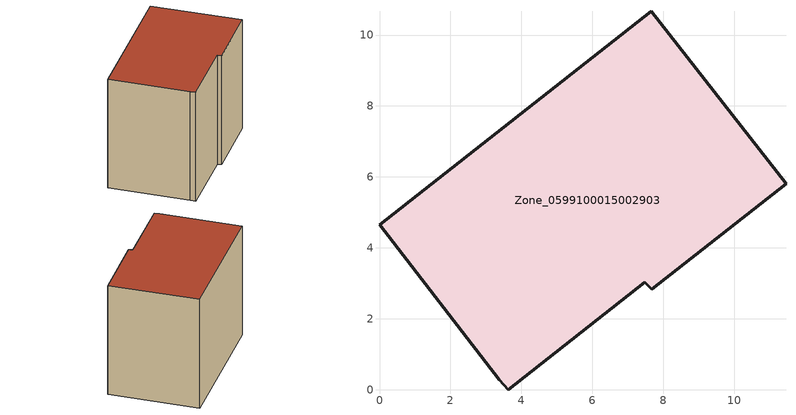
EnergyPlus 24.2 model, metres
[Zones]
Zone_0599100015002903
 floor ground (C_G): 0,4.65 7.66,10.67 11.46,5.81 7.68,2.83 7.48,3.03 3.62,0 3.38,0.28 z0.85
 wall outside (C_F): 7.66,10.67 0,4.65 3.38,0.28 3.62,0 7.48,3.03 7.68,2.83 11.46,5.81 7.66,10.67 z0.85:8.91
 roof outside (C_R): 3.62,0 7.48,3.03 7.68,2.83 11.46,5.81 7.66,10.67 0,4.65 3.38,0.28 z8.91
[BUILDING]
Pand.0599100015002903: North Axis=0; Terrain=City; Loads Convergence Tolerance Value=0.04; Temperature Convergence Tolerance Value=0.4; Solar Distribution=FullExterior; Maximum Number of Warmup Days=25; Minimum Number of Warmup Days=1
[Site:Location]
Rotterdam.The.Hague.AP_ZH_NLD Design_Conditions: Latitude=51.96; Longitude=4.45; Time Zone=1; Elevation=-4.5
[SITE:GROUNDTEMPERATURE:BUILDINGSURFACE]
18, 18, 18, 18, 18, 18, 18, 18, 18, 18, 18, 18
[MATERIAL] Thermal Absorptance=0.9; Solar Absorptance=0.7; Visible Absorptance=0.7
Name | Roughness | Thickness | Conductivity | Density | Specific Heat
G.TI.1975-1991 | MediumSmooth | 0.15 | 0.288461 | 540 | 1210
F.TI.1975-1991 | Rough | 0.3 | 0.230769 | 1920 | 840
R.TI.1975-1991 | MediumRough | 0.2 | 0.153846 | 1500 | 1000
[CONSTRUCTION]
C_G: G.TI.1975-1991
C_F: F.TI.1975-1991
C_R: R.TI.1975-1991
[ZONE]
Zone_0599100015002903: Type=1; Multiplier=1; Ceiling Height=Autocalculate; Volume=Autocalculate; Floor Area=autocalculate; Part of Total Floor Area=Yes
[ZONEINFILTRATION:DESIGNFLOWRATE]
Infil_Zone_0599100015002903: Zone or ZoneList or Space or SpaceList=Zone_0599100015002903; Schedule=AlwaysOn; Design Flow Rate Calculation Method=Flow/Area; Flow Rate per Floor Area=0.003; Constant Term Coefficient=1; Temperature Term Coefficient=0; Velocity Term Coefficient=0; Velocity Squared Term Coefficient=0
[HVACTEMPLATE:ZONE:IDEALLOADSAIRSYSTEM]
Zone_0599100015002903: Maximum Heating Supply Air Temperature=50; Minimum Cooling Supply Air Temperature=13; Maximum Heating Supply Air Humidity Ratio=0.0156; Minimum Cooling Supply Air Humidity Ratio=0.0077; Heating Limit=NoLimit; Cooling Limit=NoLimit; Dehumidification Control Type=ConstantSensibleHeatRatio; Cooling Sensible Heat Ratio=0.7; Dehumidification Setpoint=60; Humidification Control Type=None; Humidification Setpoint=30; Outdoor Air Method=None; Outdoor Air Flow Rate per Person=0.00944; Outdoor Air Flow Rate per Zone Floor Area=0; Outdoor Air Flow Rate per Zone=0; Demand Controlled Ventilation Type=None; Outdoor Air Economizer Type=NoEconomizer; Heat Recovery Type=None; Sensible Heat Recovery Effectiveness=0.7; Latent Heat Recovery Effectiveness=0.65
[ZONECONTROL:THERMOSTAT]
ThermostatControl_Zone_0599100015002903: Zone or ZoneList=Zone_0599100015002903; Control Type Schedule=DualSetpointControlType; Control 1=Thermostat_Zone_0599100015002903; Temperature Difference Between Cutout And Setpoint=0
[THERMOSTATSETPOINT:DUALSETPOINT]
Thermostat_Zone_0599100015002903: Heating Setpoint Temperature Schedule=HeatingSetpoint_Zone_0599100015002903; Cooling Setpoint Temperature Schedule=CoolingSetpoint_Zone_0599100015002903
[SCHEDULE:COMPACT]
HeatingSetpoint_Zone_0599100015002903: Through: 12/31, For: AllDays, Until: 24:00, 21
CoolingSetpoint_Zone_0599100015002903: Through: 12/31, For: AllDays, Until: 24:00, 24
DualSetpointControlType: Through: 12/31, For: AllDays, Until: 24:00, 4
AlwaysOn: Through: 12/31, For: AllDays, Until: 24:00, 1
